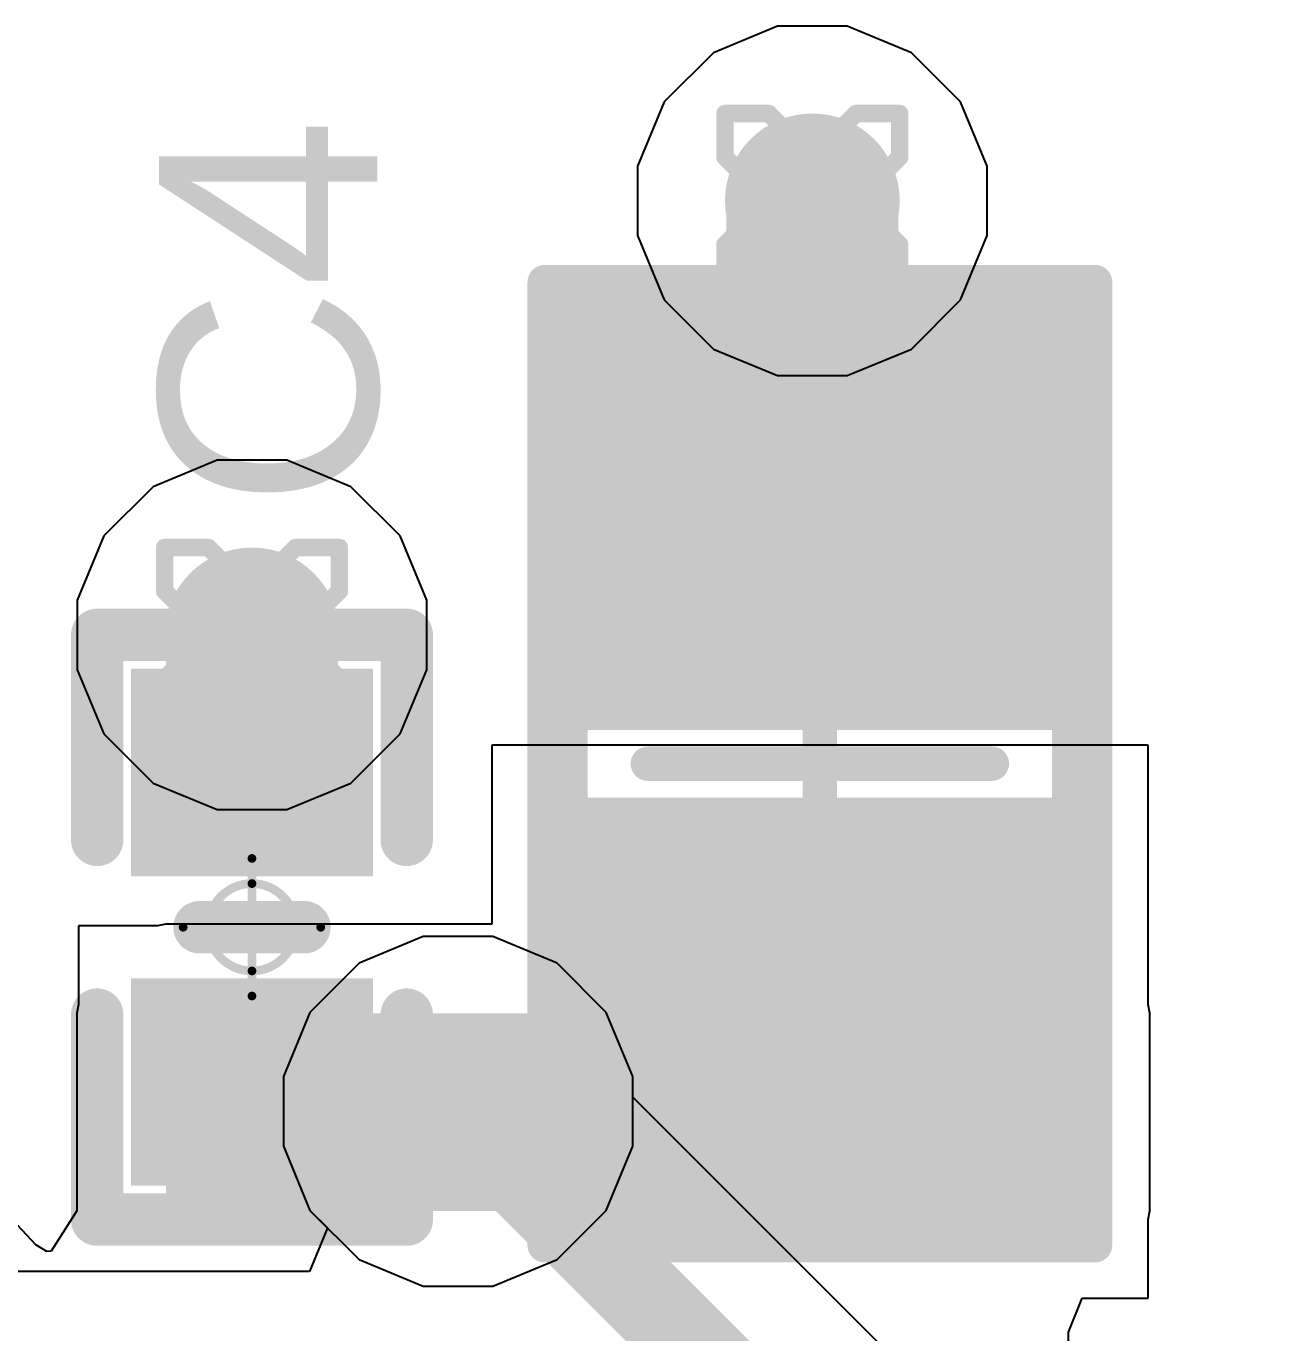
# Model space of a CAD drawing. Header units: inches. Extents: x -13 to 356, y -4 to 120.
# Drawn here: x 22.969 to 26.602, y 39.307 to 43.106 of the extents above; entities that cross this region are included whole.
import ezdxf

# ---------------------------------------------------------------- set-up
doc = ezdxf.new("R2010")
doc.units = ezdxf.units.IN
for name, color, linetype in [('Bottom Layer', 5, 'Continuous'), ('Drill Drawing', 1, 'Continuous'), ('GND', 16, 'Continuous'), ('Mechanical 13', 56, 'Continuous'), ('Mechanical 15', 56, 'Continuous'), ('POWER', 76, 'Continuous'), ('Top Layer', 1, 'Continuous'), ('Top Overlay', 2, 'Continuous'), ('Top Paste', 8, 'Continuous'), ('Top Solder', 216, 'Continuous'), ('Via Holes', 16, 'Continuous')]:
    doc.layers.add(name, color=color, linetype=linetype)
doc.styles.add('Arial', font='', dxfattribs={"height": 0.2})
doc.styles.get('Arial').set_extended_font_data('Arial')

# ---------------------------------------------------------------- blocks, each defined once
blk = doc.blocks.new('C0805_10')
at = {"layer": 'Top Layer'}
for points in [[(-1.29999867, -0.69999733), (-1.29999867, 0.70000241), (-0.1999983299999999, 0.70000241), (-0.1999983300000001, -0.69999733)], [(0.2000008699999999, -0.69999733), (0.2000008700000001, 0.70000241), (1.30000121, 0.70000241), (1.30000121, -0.69999733)]]:
    blk.add_hatch(color=1, dxfattribs=at).paths.add_polyline_path(points)
at = {"layer": 'Top Paste'}
for points in [[(-1.29999867, -0.69999733), (-1.29999867, 0.70000241), (-0.1999983299999999, 0.70000241), (-0.1999983300000001, -0.69999733)], [(0.2000008699999999, -0.69999733), (0.2000008700000001, 0.70000241), (1.30000121, 0.70000241), (1.30000121, -0.69999733)]]:
    blk.add_hatch(color=8, dxfattribs=at).paths.add_polyline_path(points)
at = {"layer": 'Top Solder'}
for points in [[(-1.40159867, -0.80159733), (-1.40159867, 0.80160241), (-0.09839832999999992, 0.80160241), (-0.09839833000000006, -0.80159733)], [(0.09840086999999992, -0.80159733), (0.09840087000000007, 0.80160241), (1.40160121, 0.80160241), (1.40160121, -0.80159733)]]:
    blk.add_hatch(color=216, dxfattribs=at).paths.add_polyline_path(points)
at = {"layer": 'Mechanical 13'}
for points in [[(-1.0999978, 0.7250049, 0.0999998, 0.0999998, 0), (-1.0999978, -0.72499728, 0.0999998, 0.0999998, 0)], [(-1.0999978, 0.7250049, 0.0999998, 0.0999998, 0), (1.10000034, 0.7250049, 0.0999998, 0.0999998, 0)], [(1.10000034, 0.7250049, 0.0999998, 0.0999998, 0), (1.10000034, -0.72499728, 0.0999998, 0.0999998, 0)], [(-1.0999978, -0.72499728, 0.0999998, 0.0999998, 0), (1.10000034, -0.72499728, 0.0999998, 0.0999998, 0)]]:
    blk.add_lwpolyline(points, format="xyseb", dxfattribs=at)
for points in [[(-1.12499648, 0.7250049, 0.0499999, 0.0499999, 1), (-1.07499912, 0.7250049, 0.0499999, 0.0499999, 1)], [(-1.12499648, 0.7250049, 0.0499999, 0.0499999, 1), (-1.07499912, 0.7250049, 0.0499999, 0.0499999, 1)], [(1.07500166, 0.7250049, 0.0499999, 0.0499999, 1), (1.12499902, 0.7250049, 0.0499999, 0.0499999, 1)], [(1.07500166, 0.7250049, 0.0499999, 0.0499999, 1), (1.12499902, 0.7250049, 0.0499999, 0.0499999, 1)], [(-1.12499648, -0.72499728, 0.0499999, 0.0499999, 1), (-1.07499912, -0.72499728, 0.0499999, 0.0499999, 1)], [(-1.12499648, -0.72499728, 0.0499999, 0.0499999, 1), (-1.07499912, -0.72499728, 0.0499999, 0.0499999, 1)], [(1.07500166, -0.72499728, 0.0499999, 0.0499999, 1), (1.12499902, -0.72499728, 0.0499999, 0.0499999, 1)], [(1.07500166, -0.72499728, 0.0499999, 0.0499999, 1), (1.12499902, -0.72499728, 0.0499999, 0.0499999, 1)]]:
    blk.add_lwpolyline(points, format="xyseb", close=True, dxfattribs=at)
at = {"layer": 'Mechanical 15'}
for points in [[(-1.39999974, 0.80000348, 0.0999998, 0.0999998, 0), (-1.39999974, -0.79999586, 0.0999998, 0.0999998, 0)], [(-1.39999974, 0.80000348, 0.0999998, 0.0999998, 0), (1.40000228, 0.80000348, 0.0999998, 0.0999998, 0)], [(1.40000228, 0.80000348, 0.0999998, 0.0999998, 0), (1.40000228, -0.79999586, 0.0999998, 0.0999998, 0)], [(2.54e-06, 0.50000408, 0.0999998, 0.0999998, 0), (2.54e-06, -0.49999646, 0.0999998, 0.0999998, 0)], [(-0.499999, 2.54e-06, 0.0999998, 0.0999998, 0), (0.50000154, 2.54e-06, 0.0999998, 0.0999998, 0)], [(-1.39999974, -0.79999586, 0.0999998, 0.0999998, 0), (1.40000228, -0.79999586, 0.0999998, 0.0999998, 0)]]:
    blk.add_lwpolyline(points, format="xyseb", dxfattribs=at)
for points in [[(-1.42499842, 0.80000348, 0.0499999, 0.0499999, 1), (-1.37500106, 0.80000348, 0.0499999, 0.0499999, 1)], [(-1.42499842, 0.80000348, 0.0499999, 0.0499999, 1), (-1.37500106, 0.80000348, 0.0499999, 0.0499999, 1)], [(1.3750036, 0.80000348, 0.0499999, 0.0499999, 1), (1.42500096, 0.80000348, 0.0499999, 0.0499999, 1)], [(1.3750036, 0.80000348, 0.0499999, 0.0499999, 1), (1.42500096, 0.80000348, 0.0499999, 0.0499999, 1)], [(-0.02499614, 0.50000408, 0.0499999, 0.0499999, 1), (0.02500122, 0.50000408, 0.0499999, 0.0499999, 1)], [(-0.5249976799999999, 2.54e-06, 0.0499999, 0.0499999, 1), (-0.47500032, 2.54e-06, 0.0499999, 0.0499999, 1)], [(0.47500286, 2.54e-06, 0.0499999, 0.0499999, 1), (0.52500022, 2.54e-06, 0.0499999, 0.0499999, 1)], [(-0.02499614, -0.49999646, 0.0499999, 0.0499999, 1), (0.02500122, -0.49999646, 0.0499999, 0.0499999, 1)], [(-1.42499842, -0.79999586, 0.0499999, 0.0499999, 1), (-1.37500106, -0.79999586, 0.0499999, 0.0499999, 1)], [(-1.42499842, -0.79999586, 0.0499999, 0.0499999, 1), (-1.37500106, -0.79999586, 0.0499999, 0.0499999, 1)], [(1.3750036, -0.79999586, 0.0499999, 0.0499999, 1), (1.42500096, -0.79999586, 0.0499999, 0.0499999, 1)], [(1.3750036, -0.79999586, 0.0499999, 0.0499999, 1), (1.42500096, -0.79999586, 0.0499999, 0.0499999, 1)]]:
    blk.add_lwpolyline(points, format="xyseb", close=True, dxfattribs=at)
blk = doc.blocks.new('C_0402_L_49')
at = {"layer": 'Top Layer'}
for points in [[(-0.6499986999999999, 0.2499995), (-0.2499995, 0.2499995), (-0.2499995, -0.2499995), (-0.6499986999999999, -0.2499995)], [(0.24991822, 0.24991822), (0.64991742, 0.24991822), (0.64991742, -0.25008078), (0.24991822, -0.25008078)]]:
    blk.add_hatch(color=1, dxfattribs=at).paths.add_polyline_path(points)
at = {"layer": 'Top Paste'}
for points in [[(-0.6499986999999999, 0.2499995), (-0.2499995, 0.2499995), (-0.2499995, -0.2499995), (-0.6499986999999999, -0.2499995)], [(0.24991822, 0.24991822), (0.64991742, 0.24991822), (0.64991742, -0.25008078), (0.24991822, -0.25008078)]]:
    blk.add_hatch(color=8, dxfattribs=at).paths.add_polyline_path(points)
at = {"layer": 'Top Solder'}
for points in [[(-0.7515987, 0.3515995), (-0.1483995, 0.3515995), (-0.1483995, -0.3515995), (-0.7515987, -0.3515995)], [(0.14831822, 0.35151822), (0.75151742, 0.35151822), (0.75151742, -0.35168078), (0.14831822, -0.35168078)]]:
    blk.add_hatch(color=216, dxfattribs=at).paths.add_polyline_path(points)
at = {"layer": 'Mechanical 15'}
for points in [[(0, 0.1999996, 0.0254, 0.0254, 0), (0, -0.1999996, 0.0254, 0.0254, 0)], [(-0.1999996, 0, 0.0254, 0.0254, 0), (0.1999996, 0, 0.0254, 0.0254, 0)]]:
    blk.add_lwpolyline(points, format="xyseb", dxfattribs=at)
for points in [[(-0.00635, 0.1999996, 0.0127, 0.0127, 1), (0.00635, 0.1999996, 0.0127, 0.0127, 1)], [(0.127, 0, 0.0254, 0.0254, 1), (-0.127, 0, 0.0254, 0.0254, 1)], [(-0.2063496, 0, 0.0127, 0.0127, 1), (-0.1936496, 0, 0.0127, 0.0127, 1)], [(-0.13335, 0, 0.0127, 0.0127, 1), (-0.12065, 0, 0.0127, 0.0127, 1)], [(0.12065, 0, 0.0127, 0.0127, 1), (0.13335, 0, 0.0127, 0.0127, 1)], [(0.1936496, 0, 0.0127, 0.0127, 1), (0.2063496, 0, 0.0127, 0.0127, 1)], [(-0.00635, -0.1999996, 0.0127, 0.0127, 1), (0.00635, -0.1999996, 0.0127, 0.0127, 1)]]:
    blk.add_lwpolyline(points, format="xyseb", close=True, dxfattribs=at)
at = {"layer": 'Top Overlay'}
for points in [[(-0.84991956, 0.44991782, 0.1524, 0.1524, 0), (-0.254, 0.44991782, 0.1524, 0.1524, 0)], [(-0.84991956, 0.44991782, 0.1524, 0.1524, 0), (-0.84991956, -0.44991782, 0.1524, 0.1524, 0)], [(0.254, 0.44991782, 0.1524, 0.1524, 0), (0.84991956, 0.44991782, 0.1524, 0.1524, 0)], [(0.84991956, 0.44991782, 0.1524, 0.1524, 0), (0.84991956, -0.45008038, 0.1524, 0.1524, 0)], [(0, 0.1524, 0.1524, 0.1524, 0), (0, -0.1524, 0.1524, 0.1524, 0)], [(-0.84991956, -0.44991782, 0.1524, 0.1524, 0), (-0.254, -0.44991782, 0.1524, 0.1524, 0)], [(-0.84991956, -0.44991782, 0.1524, 0.1524, 0), (-0.8497569999999999, -0.45008038, 0.1524, 0.1524, 0)], [(0.254, -0.44991782, 0.1524, 0.1524, 0), (0.84991956, -0.44991782, 0.1524, 0.1524, 0)]]:
    blk.add_lwpolyline(points, format="xyseb", dxfattribs=at)
for points in [[(-0.8880195599999998, 0.44991782, 0.0762, 0.0762, 1), (-0.81181956, 0.44991782, 0.0762, 0.0762, 1)], [(-0.8880195599999998, 0.44991782, 0.0762, 0.0762, 1), (-0.81181956, 0.44991782, 0.0762, 0.0762, 1)], [(-0.2921, 0.44991782, 0.0762, 0.0762, 1), (-0.2159, 0.44991782, 0.0762, 0.0762, 1)], [(0.2159, 0.44991782, 0.0762, 0.0762, 1), (0.2921, 0.44991782, 0.0762, 0.0762, 1)], [(0.81181956, 0.44991782, 0.0762, 0.0762, 1), (0.8880195599999998, 0.44991782, 0.0762, 0.0762, 1)], [(0.81181956, 0.44991782, 0.0762, 0.0762, 1), (0.8880195599999998, 0.44991782, 0.0762, 0.0762, 1)], [(-0.0381, 0.1524, 0.0762, 0.0762, 1), (0.0381, 0.1524, 0.0762, 0.0762, 1)], [(-0.0381, -0.1524, 0.0762, 0.0762, 1), (0.0381, -0.1524, 0.0762, 0.0762, 1)], [(-0.8880195599999998, -0.44991782, 0.0762, 0.0762, 1), (-0.81181956, -0.44991782, 0.0762, 0.0762, 1)], [(-0.8880195599999998, -0.44991782, 0.0762, 0.0762, 1), (-0.81181956, -0.44991782, 0.0762, 0.0762, 1)], [(-0.8880195599999998, -0.44991782, 0.0762, 0.0762, 1), (-0.81181956, -0.44991782, 0.0762, 0.0762, 1)], [(-0.8878569999999999, -0.45008038, 0.0762, 0.0762, 1), (-0.8116569999999999, -0.45008038, 0.0762, 0.0762, 1)], [(-0.2921, -0.44991782, 0.0762, 0.0762, 1), (-0.2159, -0.44991782, 0.0762, 0.0762, 1)], [(0.2159, -0.44991782, 0.0762, 0.0762, 1), (0.2921, -0.44991782, 0.0762, 0.0762, 1)], [(0.81181956, -0.44991782, 0.0762, 0.0762, 1), (0.8880195599999998, -0.44991782, 0.0762, 0.0762, 1)], [(0.81181956, -0.45008038, 0.0762, 0.0762, 1), (0.8880195599999998, -0.45008038, 0.0762, 0.0762, 1)]]:
    blk.add_lwpolyline(points, format="xyseb", close=True, dxfattribs=at)

msp = doc.modelspace()

# ---------------------------------------------------------------- hatches: boundary and pattern name
at = {"layer": 'Bottom Layer'}
h = msp.add_hatch(color=5, dxfattribs=at)
edge = h.paths.add_edge_path()
edge.add_arc((25.25456468, 42.59816728), 0.254, 0, 360)
h = msp.add_hatch(color=5, dxfattribs=at)
edge = h.paths.add_edge_path()
edge.add_arc((23.62545186, 41.33636132), 0.254, 0, 360)
h = msp.add_hatch(color=5, dxfattribs=at)
edge = h.paths.add_edge_path()
edge.add_arc((24.22459468, 39.95131202), 0.254, 0, 360)
at = {"layer": 'GND'}
h = msp.add_hatch(color=16, dxfattribs=at)
edge = h.paths.add_edge_path()
edge.add_arc((25.25456468, 42.59816728), 0.254, 0, 360)
h = msp.add_hatch(color=16, dxfattribs=at)
edge = h.paths.add_edge_path()
edge.add_arc((23.62545186, 41.33636132), 0.254, 0, 360)
h = msp.add_hatch(color=16, dxfattribs=at)
edge = h.paths.add_edge_path()
edge.add_arc((24.22459468, 39.95131202), 0.254, 0, 360)
at = {"layer": 'POWER'}
h = msp.add_hatch(color=76, dxfattribs=at)
edge = h.paths.add_edge_path()
edge.add_arc((25.25456468, 42.59816728), 0.254, 0, 360)
h = msp.add_hatch(color=76, dxfattribs=at)
edge = h.paths.add_edge_path()
edge.add_arc((23.62545186, 41.33636132), 0.254, 0, 360)
h = msp.add_hatch(color=76, dxfattribs=at)
edge = h.paths.add_edge_path()
edge.add_arc((24.22459468, 39.95131202), 0.254, 0, 360)
at = {"layer": 'Top Layer'}
h = msp.add_hatch(color=1, dxfattribs=at)
edge = h.paths.add_edge_path()
edge.add_arc((25.25456468, 42.59816728), 0.254, 0, 360)
for points in [[(25.00456518, 41.74126018), (25.50456418, 41.74126018), (25.50456418, 42.59816473999999), (25.00456518, 42.59816473999999)], [(23.37545236, 40.73644126), (23.87545136, 40.73644126), (23.87545136, 41.33635878), (23.37545236, 41.33635878)], [(23.37537108, 39.66200094), (25.97636663999999, 39.66200094), (25.97636663999999, 40.23652354), (23.37537108, 40.23652354)]]:
    msp.add_hatch(color=1, dxfattribs=at).paths.add_polyline_path(points)
h = msp.add_hatch(color=1, dxfattribs=at)
edge = h.paths.add_edge_path()
edge.add_arc((23.62545186, 41.33636132), 0.254, 0, 360)
h = msp.add_hatch(color=1, dxfattribs=at)
edge = h.paths.add_edge_path()
edge.add_arc((24.22459468, 39.95131202), 0.254, 0, 360)
at = {"layer": 'Via Holes'}
h = msp.add_hatch(color=7, dxfattribs=at)
edge = h.paths.add_edge_path()
edge.add_arc((25.25456468, 42.59816728), 0.127, 0, 360)
h = msp.add_hatch(color=7, dxfattribs=at)
edge = h.paths.add_edge_path()
edge.add_arc((23.62545186, 41.33636132), 0.127, 0, 360)
h = msp.add_hatch(color=7, dxfattribs=at)
edge = h.paths.add_edge_path()
edge.add_arc((24.22459468, 39.95131202), 0.127, 0, 360)

# ---------------------------------------------------------------- linework, layer by layer
at = {"layer": 'Bottom Layer'}
for p, q in [((24.1235484, 40.45931202), (23.93683554, 40.38197409999999)), ((24.32564096, 40.45931202), (24.1235484, 40.45931202)), ((24.51235382, 40.38197409999999), (24.32564096, 40.45931202)), ((23.93683554, 40.38197409999999), (23.7939326, 40.23907115999999)), ((24.65525676, 40.23907115999999), (24.51235382, 40.38197409999999)), ((23.7939326, 40.23907115999999), (23.71659468, 40.05235829999999)), ((24.73259468, 40.05235829999999), (24.65525676, 40.23907115999999)), ((23.71659468, 40.05235829999999), (23.71659468, 39.85026574)), ((24.73259468, 39.99268353999999), (24.73259468, 40.05235829999999)), ((28.71968094, 36.00559728), (24.73259468, 39.99268353999999)), ((23.71659468, 39.85026574), (23.7939326, 39.66355288)), ((23.7939326, 39.66355288), (23.84500184, 39.61248364)), ((23.84500184, 39.61248364), (23.7923959, 39.48548364)), ((23.7923959, 39.48548364), (22.91361178, 39.48548364))]:
    msp.add_line(p, q, dxfattribs=at)
msp.add_lwpolyline([(24.22459468, 39.95131202, 0.254, 0.254, 0), (28.55877448, 35.61713222, 0.254, 0.254, 0)], format="xyseb", dxfattribs=at)
msp.add_lwpolyline([(24.16109468, 39.95131202, 0.127, 0.127, 1), (24.28809468, 39.95131202, 0.127, 0.127, 1)], format="xyseb", close=True, dxfattribs=at)
at = {"layer": 'Drill Drawing'}
for points in [[(25.00056468, 42.72516727999999, 0.0508, 0.0508, 0), (25.00056468, 42.85216728, 0.0508, 0.0508, 0)], [(25.00056468, 42.85216728, 0.0508, 0.0508, 0), (25.12756468, 42.85216728, 0.0508, 0.0508, 0)], [(25.12756468, 42.85216728, 0.0508, 0.0508, 0), (25.25456468, 42.72516727999999, 0.0508, 0.0508, 0)], [(25.25456468, 42.72516727999999, 0.0508, 0.0508, 0), (25.38156468, 42.85216728, 0.0508, 0.0508, 0)], [(25.38156468, 42.85216728, 0.0508, 0.0508, 0), (25.50856468, 42.85216728, 0.0508, 0.0508, 0)], [(25.50856468, 42.72516727999999, 0.0508, 0.0508, 0), (25.50856468, 42.85216728, 0.0508, 0.0508, 0)], [(25.00056468, 42.72516727999999, 0.0508, 0.0508, 0), (25.12756468, 42.59816728, 0.0508, 0.0508, 0)], [(25.38156468, 42.59816728, 0.0508, 0.0508, 0), (25.50856468, 42.72516727999999, 0.0508, 0.0508, 0)], [(25.00056468, 42.47116728, 0.0508, 0.0508, 0), (25.12756468, 42.59816728, 0.0508, 0.0508, 0)], [(25.38156468, 42.59816728, 0.0508, 0.0508, 0), (25.50856468, 42.47116728, 0.0508, 0.0508, 0)], [(25.00056468, 42.34416728, 0.0508, 0.0508, 0), (25.00056468, 42.47116728, 0.0508, 0.0508, 0)], [(25.12756468, 42.34416728, 0.0508, 0.0508, 0), (25.25456468, 42.47116728, 0.0508, 0.0508, 0)], [(25.25456468, 42.47116728, 0.0508, 0.0508, 0), (25.38156468, 42.34416728, 0.0508, 0.0508, 0)], [(25.50856468, 42.34416728, 0.0508, 0.0508, 0), (25.50856468, 42.47116728, 0.0508, 0.0508, 0)], [(25.00056468, 42.34416728, 0.0508, 0.0508, 0), (25.12756468, 42.34416728, 0.0508, 0.0508, 0)], [(25.38156468, 42.34416728, 0.0508, 0.0508, 0), (25.50856468, 42.34416728, 0.0508, 0.0508, 0)], [(23.37145186, 41.46336132, 0.0508, 0.0508, 0), (23.37145186, 41.59036132, 0.0508, 0.0508, 0)], [(23.37145186, 41.59036132, 0.0508, 0.0508, 0), (23.49845186, 41.59036132, 0.0508, 0.0508, 0)], [(23.49845186, 41.59036132, 0.0508, 0.0508, 0), (23.62545186, 41.46336132, 0.0508, 0.0508, 0)], [(23.62545186, 41.46336132, 0.0508, 0.0508, 0), (23.75245186, 41.59036132, 0.0508, 0.0508, 0)], [(23.75245186, 41.59036132, 0.0508, 0.0508, 0), (23.87945186, 41.59036132, 0.0508, 0.0508, 0)], [(23.87945186, 41.46336132, 0.0508, 0.0508, 0), (23.87945186, 41.59036132, 0.0508, 0.0508, 0)], [(23.37145186, 41.46336132, 0.0508, 0.0508, 0), (23.49845186, 41.33636132, 0.0508, 0.0508, 0)], [(23.75245186, 41.33636132, 0.0508, 0.0508, 0), (23.87945186, 41.46336132, 0.0508, 0.0508, 0)], [(23.37145186, 41.20936132, 0.0508, 0.0508, 0), (23.49845186, 41.33636132, 0.0508, 0.0508, 0)], [(23.75245186, 41.33636132, 0.0508, 0.0508, 0), (23.87945186, 41.20936132, 0.0508, 0.0508, 0)], [(23.37145186, 41.08236132, 0.0508, 0.0508, 0), (23.37145186, 41.20936132, 0.0508, 0.0508, 0)], [(23.49845186, 41.08236132, 0.0508, 0.0508, 0), (23.62545186, 41.20936132, 0.0508, 0.0508, 0)], [(23.62545186, 41.20936132, 0.0508, 0.0508, 0), (23.75245186, 41.08236132, 0.0508, 0.0508, 0)], [(23.87945186, 41.08236132, 0.0508, 0.0508, 0), (23.87945186, 41.20936132, 0.0508, 0.0508, 0)], [(23.37145186, 41.08236132, 0.0508, 0.0508, 0), (23.49845186, 41.08236132, 0.0508, 0.0508, 0)], [(23.75245186, 41.08236132, 0.0508, 0.0508, 0), (23.87945186, 41.08236132, 0.0508, 0.0508, 0)], [(23.97059468, 40.07831202, 0.0508, 0.0508, 0), (23.97059468, 40.20531201999999, 0.0508, 0.0508, 0)], [(23.97059468, 40.20531201999999, 0.0508, 0.0508, 0), (24.09759468, 40.20531201999999, 0.0508, 0.0508, 0)], [(24.09759468, 40.20531201999999, 0.0508, 0.0508, 0), (24.22459468, 40.07831202, 0.0508, 0.0508, 0)], [(24.22459468, 40.07831202, 0.0508, 0.0508, 0), (24.35159468, 40.20531201999999, 0.0508, 0.0508, 0)], [(24.35159468, 40.20531201999999, 0.0508, 0.0508, 0), (24.47859468, 40.20531201999999, 0.0508, 0.0508, 0)], [(24.47859468, 40.07831202, 0.0508, 0.0508, 0), (24.47859468, 40.20531201999999, 0.0508, 0.0508, 0)], [(23.97059468, 40.07831202, 0.0508, 0.0508, 0), (24.09759468, 39.95131202, 0.0508, 0.0508, 0)], [(24.35159468, 39.95131202, 0.0508, 0.0508, 0), (24.47859468, 40.07831202, 0.0508, 0.0508, 0)], [(23.97059468, 39.82431202, 0.0508, 0.0508, 0), (24.09759468, 39.95131202, 0.0508, 0.0508, 0)], [(24.35159468, 39.95131202, 0.0508, 0.0508, 0), (24.47859468, 39.82431202, 0.0508, 0.0508, 0)], [(23.97059468, 39.69731202, 0.0508, 0.0508, 0), (23.97059468, 39.82431202, 0.0508, 0.0508, 0)], [(24.09759468, 39.69731202, 0.0508, 0.0508, 0), (24.22459468, 39.82431202, 0.0508, 0.0508, 0)], [(24.22459468, 39.82431202, 0.0508, 0.0508, 0), (24.35159468, 39.69731202, 0.0508, 0.0508, 0)], [(24.47859468, 39.69731202, 0.0508, 0.0508, 0), (24.47859468, 39.82431202, 0.0508, 0.0508, 0)], [(23.97059468, 39.69731202, 0.0508, 0.0508, 0), (24.09759468, 39.69731202, 0.0508, 0.0508, 0)], [(24.35159468, 39.69731202, 0.0508, 0.0508, 0), (24.47859468, 39.69731202, 0.0508, 0.0508, 0)]]:
    msp.add_lwpolyline(points, format="xyseb", dxfattribs=at)
for points in [[(24.98786468, 42.85216728, 0.0254, 0.0254, 1), (25.01326468, 42.85216728, 0.0254, 0.0254, 1)], [(24.98786468, 42.85216728, 0.0254, 0.0254, 1), (25.01326468, 42.85216728, 0.0254, 0.0254, 1)], [(25.11486468, 42.85216728, 0.0254, 0.0254, 1), (25.14026468, 42.85216728, 0.0254, 0.0254, 1)], [(25.11486468, 42.85216728, 0.0254, 0.0254, 1), (25.14026468, 42.85216728, 0.0254, 0.0254, 1)], [(25.36886468, 42.85216728, 0.0254, 0.0254, 1), (25.39426468, 42.85216728, 0.0254, 0.0254, 1)], [(25.36886468, 42.85216728, 0.0254, 0.0254, 1), (25.39426468, 42.85216728, 0.0254, 0.0254, 1)], [(25.49586468, 42.85216728, 0.0254, 0.0254, 1), (25.52126468, 42.85216728, 0.0254, 0.0254, 1)], [(25.49586468, 42.85216728, 0.0254, 0.0254, 1), (25.52126468, 42.85216728, 0.0254, 0.0254, 1)], [(24.98786468, 42.72516727999999, 0.0254, 0.0254, 1), (25.01326468, 42.72516727999999, 0.0254, 0.0254, 1)], [(24.98786468, 42.72516727999999, 0.0254, 0.0254, 1), (25.01326468, 42.72516727999999, 0.0254, 0.0254, 1)], [(25.24186468, 42.72516727999999, 0.0254, 0.0254, 1), (25.26726468, 42.72516727999999, 0.0254, 0.0254, 1)], [(25.24186468, 42.72516727999999, 0.0254, 0.0254, 1), (25.26726468, 42.72516727999999, 0.0254, 0.0254, 1)], [(25.49586468, 42.72516727999999, 0.0254, 0.0254, 1), (25.52126468, 42.72516727999999, 0.0254, 0.0254, 1)], [(25.49586468, 42.72516727999999, 0.0254, 0.0254, 1), (25.52126468, 42.72516727999999, 0.0254, 0.0254, 1)], [(25.11486468, 42.59816728, 0.0254, 0.0254, 1), (25.14026468, 42.59816728, 0.0254, 0.0254, 1)], [(25.11486468, 42.59816728, 0.0254, 0.0254, 1), (25.14026468, 42.59816728, 0.0254, 0.0254, 1)], [(25.36886468, 42.59816728, 0.0254, 0.0254, 1), (25.39426468, 42.59816728, 0.0254, 0.0254, 1)], [(25.36886468, 42.59816728, 0.0254, 0.0254, 1), (25.39426468, 42.59816728, 0.0254, 0.0254, 1)], [(24.98786468, 42.47116728, 0.0254, 0.0254, 1), (25.01326468, 42.47116728, 0.0254, 0.0254, 1)], [(24.98786468, 42.47116728, 0.0254, 0.0254, 1), (25.01326468, 42.47116728, 0.0254, 0.0254, 1)], [(25.24186468, 42.47116728, 0.0254, 0.0254, 1), (25.26726468, 42.47116728, 0.0254, 0.0254, 1)], [(25.24186468, 42.47116728, 0.0254, 0.0254, 1), (25.26726468, 42.47116728, 0.0254, 0.0254, 1)], [(25.49586468, 42.47116728, 0.0254, 0.0254, 1), (25.52126468, 42.47116728, 0.0254, 0.0254, 1)], [(25.49586468, 42.47116728, 0.0254, 0.0254, 1), (25.52126468, 42.47116728, 0.0254, 0.0254, 1)], [(24.98786468, 42.34416728, 0.0254, 0.0254, 1), (25.01326468, 42.34416728, 0.0254, 0.0254, 1)], [(24.98786468, 42.34416728, 0.0254, 0.0254, 1), (25.01326468, 42.34416728, 0.0254, 0.0254, 1)], [(25.11486468, 42.34416728, 0.0254, 0.0254, 1), (25.14026468, 42.34416728, 0.0254, 0.0254, 1)], [(25.11486468, 42.34416728, 0.0254, 0.0254, 1), (25.14026468, 42.34416728, 0.0254, 0.0254, 1)], [(25.36886468, 42.34416728, 0.0254, 0.0254, 1), (25.39426468, 42.34416728, 0.0254, 0.0254, 1)], [(25.36886468, 42.34416728, 0.0254, 0.0254, 1), (25.39426468, 42.34416728, 0.0254, 0.0254, 1)], [(25.49586468, 42.34416728, 0.0254, 0.0254, 1), (25.52126468, 42.34416728, 0.0254, 0.0254, 1)], [(25.49586468, 42.34416728, 0.0254, 0.0254, 1), (25.52126468, 42.34416728, 0.0254, 0.0254, 1)], [(23.35875186, 41.59036132, 0.0254, 0.0254, 1), (23.38415186, 41.59036132, 0.0254, 0.0254, 1)], [(23.35875186, 41.59036132, 0.0254, 0.0254, 1), (23.38415186, 41.59036132, 0.0254, 0.0254, 1)], [(23.48575186, 41.59036132, 0.0254, 0.0254, 1), (23.51115186, 41.59036132, 0.0254, 0.0254, 1)], [(23.48575186, 41.59036132, 0.0254, 0.0254, 1), (23.51115186, 41.59036132, 0.0254, 0.0254, 1)], [(23.73975186, 41.59036132, 0.0254, 0.0254, 1), (23.76515186, 41.59036132, 0.0254, 0.0254, 1)], [(23.73975186, 41.59036132, 0.0254, 0.0254, 1), (23.76515186, 41.59036132, 0.0254, 0.0254, 1)], [(23.86675186, 41.59036132, 0.0254, 0.0254, 1), (23.89215186, 41.59036132, 0.0254, 0.0254, 1)], [(23.86675186, 41.59036132, 0.0254, 0.0254, 1), (23.89215186, 41.59036132, 0.0254, 0.0254, 1)], [(23.35875186, 41.46336132, 0.0254, 0.0254, 1), (23.38415186, 41.46336132, 0.0254, 0.0254, 1)], [(23.35875186, 41.46336132, 0.0254, 0.0254, 1), (23.38415186, 41.46336132, 0.0254, 0.0254, 1)], [(23.61275186, 41.46336132, 0.0254, 0.0254, 1), (23.63815186, 41.46336132, 0.0254, 0.0254, 1)], [(23.61275186, 41.46336132, 0.0254, 0.0254, 1), (23.63815186, 41.46336132, 0.0254, 0.0254, 1)], [(23.86675186, 41.46336132, 0.0254, 0.0254, 1), (23.89215186, 41.46336132, 0.0254, 0.0254, 1)], [(23.86675186, 41.46336132, 0.0254, 0.0254, 1), (23.89215186, 41.46336132, 0.0254, 0.0254, 1)], [(23.48575186, 41.33636132, 0.0254, 0.0254, 1), (23.51115186, 41.33636132, 0.0254, 0.0254, 1)], [(23.48575186, 41.33636132, 0.0254, 0.0254, 1), (23.51115186, 41.33636132, 0.0254, 0.0254, 1)], [(23.73975186, 41.33636132, 0.0254, 0.0254, 1), (23.76515186, 41.33636132, 0.0254, 0.0254, 1)], [(23.73975186, 41.33636132, 0.0254, 0.0254, 1), (23.76515186, 41.33636132, 0.0254, 0.0254, 1)], [(23.35875186, 41.20936132, 0.0254, 0.0254, 1), (23.38415186, 41.20936132, 0.0254, 0.0254, 1)], [(23.35875186, 41.20936132, 0.0254, 0.0254, 1), (23.38415186, 41.20936132, 0.0254, 0.0254, 1)], [(23.61275186, 41.20936132, 0.0254, 0.0254, 1), (23.63815186, 41.20936132, 0.0254, 0.0254, 1)], [(23.61275186, 41.20936132, 0.0254, 0.0254, 1), (23.63815186, 41.20936132, 0.0254, 0.0254, 1)], [(23.86675186, 41.20936132, 0.0254, 0.0254, 1), (23.89215186, 41.20936132, 0.0254, 0.0254, 1)], [(23.86675186, 41.20936132, 0.0254, 0.0254, 1), (23.89215186, 41.20936132, 0.0254, 0.0254, 1)], [(23.35875186, 41.08236132, 0.0254, 0.0254, 1), (23.38415186, 41.08236132, 0.0254, 0.0254, 1)], [(23.35875186, 41.08236132, 0.0254, 0.0254, 1), (23.38415186, 41.08236132, 0.0254, 0.0254, 1)], [(23.48575186, 41.08236132, 0.0254, 0.0254, 1), (23.51115186, 41.08236132, 0.0254, 0.0254, 1)], [(23.48575186, 41.08236132, 0.0254, 0.0254, 1), (23.51115186, 41.08236132, 0.0254, 0.0254, 1)], [(23.73975186, 41.08236132, 0.0254, 0.0254, 1), (23.76515186, 41.08236132, 0.0254, 0.0254, 1)], [(23.73975186, 41.08236132, 0.0254, 0.0254, 1), (23.76515186, 41.08236132, 0.0254, 0.0254, 1)], [(23.86675186, 41.08236132, 0.0254, 0.0254, 1), (23.89215186, 41.08236132, 0.0254, 0.0254, 1)], [(23.86675186, 41.08236132, 0.0254, 0.0254, 1), (23.89215186, 41.08236132, 0.0254, 0.0254, 1)], [(23.95789468, 40.20531201999999, 0.0254, 0.0254, 1), (23.98329468, 40.20531201999999, 0.0254, 0.0254, 1)], [(23.95789468, 40.20531201999999, 0.0254, 0.0254, 1), (23.98329468, 40.20531201999999, 0.0254, 0.0254, 1)], [(24.08489468, 40.20531201999999, 0.0254, 0.0254, 1), (24.11029468, 40.20531201999999, 0.0254, 0.0254, 1)], [(24.08489468, 40.20531201999999, 0.0254, 0.0254, 1), (24.11029468, 40.20531201999999, 0.0254, 0.0254, 1)], [(24.33889468, 40.20531201999999, 0.0254, 0.0254, 1), (24.36429468, 40.20531201999999, 0.0254, 0.0254, 1)], [(24.33889468, 40.20531201999999, 0.0254, 0.0254, 1), (24.36429468, 40.20531201999999, 0.0254, 0.0254, 1)], [(24.46589468, 40.20531201999999, 0.0254, 0.0254, 1), (24.49129468, 40.20531201999999, 0.0254, 0.0254, 1)], [(24.46589468, 40.20531201999999, 0.0254, 0.0254, 1), (24.49129468, 40.20531201999999, 0.0254, 0.0254, 1)], [(23.95789468, 40.07831202, 0.0254, 0.0254, 1), (23.98329468, 40.07831202, 0.0254, 0.0254, 1)], [(23.95789468, 40.07831202, 0.0254, 0.0254, 1), (23.98329468, 40.07831202, 0.0254, 0.0254, 1)], [(24.21189468, 40.07831202, 0.0254, 0.0254, 1), (24.23729468, 40.07831202, 0.0254, 0.0254, 1)], [(24.21189468, 40.07831202, 0.0254, 0.0254, 1), (24.23729468, 40.07831202, 0.0254, 0.0254, 1)], [(24.46589468, 40.07831202, 0.0254, 0.0254, 1), (24.49129468, 40.07831202, 0.0254, 0.0254, 1)], [(24.46589468, 40.07831202, 0.0254, 0.0254, 1), (24.49129468, 40.07831202, 0.0254, 0.0254, 1)], [(24.08489468, 39.95131202, 0.0254, 0.0254, 1), (24.11029468, 39.95131202, 0.0254, 0.0254, 1)], [(24.08489468, 39.95131202, 0.0254, 0.0254, 1), (24.11029468, 39.95131202, 0.0254, 0.0254, 1)], [(24.33889468, 39.95131202, 0.0254, 0.0254, 1), (24.36429468, 39.95131202, 0.0254, 0.0254, 1)], [(24.33889468, 39.95131202, 0.0254, 0.0254, 1), (24.36429468, 39.95131202, 0.0254, 0.0254, 1)], [(23.95789468, 39.82431202, 0.0254, 0.0254, 1), (23.98329468, 39.82431202, 0.0254, 0.0254, 1)], [(23.95789468, 39.82431202, 0.0254, 0.0254, 1), (23.98329468, 39.82431202, 0.0254, 0.0254, 1)], [(24.21189468, 39.82431202, 0.0254, 0.0254, 1), (24.23729468, 39.82431202, 0.0254, 0.0254, 1)], [(24.21189468, 39.82431202, 0.0254, 0.0254, 1), (24.23729468, 39.82431202, 0.0254, 0.0254, 1)], [(24.46589468, 39.82431202, 0.0254, 0.0254, 1), (24.49129468, 39.82431202, 0.0254, 0.0254, 1)], [(24.46589468, 39.82431202, 0.0254, 0.0254, 1), (24.49129468, 39.82431202, 0.0254, 0.0254, 1)], [(23.95789468, 39.69731202, 0.0254, 0.0254, 1), (23.98329468, 39.69731202, 0.0254, 0.0254, 1)], [(23.95789468, 39.69731202, 0.0254, 0.0254, 1), (23.98329468, 39.69731202, 0.0254, 0.0254, 1)], [(24.08489468, 39.69731202, 0.0254, 0.0254, 1), (24.11029468, 39.69731202, 0.0254, 0.0254, 1)], [(24.08489468, 39.69731202, 0.0254, 0.0254, 1), (24.11029468, 39.69731202, 0.0254, 0.0254, 1)], [(24.33889468, 39.69731202, 0.0254, 0.0254, 1), (24.36429468, 39.69731202, 0.0254, 0.0254, 1)], [(24.33889468, 39.69731202, 0.0254, 0.0254, 1), (24.36429468, 39.69731202, 0.0254, 0.0254, 1)], [(24.46589468, 39.69731202, 0.0254, 0.0254, 1), (24.49129468, 39.69731202, 0.0254, 0.0254, 1)], [(24.46589468, 39.69731202, 0.0254, 0.0254, 1), (24.49129468, 39.69731202, 0.0254, 0.0254, 1)]]:
    msp.add_lwpolyline(points, format="xyseb", close=True, dxfattribs=at)
at = {"layer": 'GND'}
for p, q in [((24.1235484, 40.45931202), (23.93683554, 40.38197409999999)), ((24.32564096, 40.45931202), (24.1235484, 40.45931202)), ((24.51235382, 40.38197409999999), (24.32564096, 40.45931202)), ((23.93683554, 40.38197409999999), (23.7939326, 40.23907115999999)), ((24.65525676, 40.23907115999999), (24.51235382, 40.38197409999999)), ((23.7939326, 40.23907115999999), (23.71659468, 40.05235829999999)), ((24.73259468, 40.05235829999999), (24.65525676, 40.23907115999999)), ((23.71659468, 40.05235829999999), (23.71659468, 39.85026574)), ((24.73259468, 39.85026574), (24.73259468, 40.05235829999999)), ((23.71659468, 39.85026574), (23.7939326, 39.66355288)), ((24.65525676, 39.66355288), (24.73259468, 39.85026574)), ((23.7939326, 39.66355288), (23.93683554, 39.52064994)), ((24.51235382, 39.52064994), (24.65525676, 39.66355288)), ((23.93683554, 39.52064994), (24.1235484, 39.44331201999999)), ((24.32564096, 39.44331201999999), (24.51235382, 39.52064994)), ((24.1235484, 39.44331201999999), (24.32564096, 39.44331201999999))]:
    msp.add_line(p, q, dxfattribs=at)
at = {"layer": 'POWER'}
for p, q in [((25.1535184, 43.10616728), (24.96680554, 43.02882936)), ((25.35561096, 43.10616728), (25.1535184, 43.10616728)), ((25.54232382, 43.02882936), (25.35561096, 43.10616728)), ((24.96680554, 43.02882936), (24.8239026, 42.88592642)), ((25.68522676, 42.88592642), (25.54232382, 43.02882936)), ((24.8239026, 42.88592642), (24.74656468, 42.69921356)), ((25.76256468, 42.69921356), (25.68522676, 42.88592642)), ((24.74656468, 42.69921356), (24.74656468, 42.49712099999999)), ((25.76256468, 42.49712099999999), (25.76256468, 42.69921356)), ((24.74656468, 42.49712099999999), (24.8239026, 42.31040814)), ((25.68522676, 42.31040814), (25.76256468, 42.49712099999999)), ((24.8239026, 42.31040814), (24.96680554, 42.16750519999999)), ((25.54232382, 42.16750519999999), (25.68522676, 42.31040814)), ((24.96680554, 42.16750519999999), (25.1535184, 42.09016728)), ((25.35561096, 42.09016728), (25.54232382, 42.16750519999999)), ((25.1535184, 42.09016728), (25.35561096, 42.09016728)), ((23.52440558, 41.84436132), (23.33769272, 41.7670234)), ((23.72649814, 41.84436132), (23.52440558, 41.84436132)), ((23.913211, 41.7670234), (23.72649814, 41.84436132)), ((23.33769272, 41.7670234), (23.19478978, 41.62412046)), ((24.05611394, 41.62412046), (23.913211, 41.7670234)), ((23.19478978, 41.62412046), (23.11745186, 41.4374076)), ((24.13345186, 41.4374076), (24.05611394, 41.62412046)), ((23.11745186, 41.4374076), (23.11745186, 41.23531504)), ((24.13345186, 41.23531504), (24.13345186, 41.4374076)), ((23.11745186, 41.23531504), (23.19478978, 41.04860218)), ((24.05611394, 41.04860218), (24.13345186, 41.23531504)), ((23.19478978, 41.04860218), (23.33769272, 40.90569924)), ((23.913211, 40.90569924), (24.05611394, 41.04860218)), ((23.33769272, 40.90569924), (23.52440558, 40.82836132)), ((23.72649814, 40.82836132), (23.913211, 40.90569924)), ((23.52440558, 40.82836132), (23.72649814, 40.82836132))]:
    msp.add_line(p, q, dxfattribs=at)
at = {"layer": 'Top Layer'}
for p, q in [((26.23036664, 41.01600128), (24.32236944, 41.01600128)), ((24.32236944, 41.01600128), (24.32236944, 40.4954994)), ((26.23036664, 40.2615527), (26.23036664, 41.01600128)), ((23.37537108, 40.4954994), (23.35035462, 40.49052354)), ((24.32236944, 40.4954994), (23.37537108, 40.4954994)), ((23.35035462, 40.49052354), (23.12137108, 40.49052354)), ((23.12137108, 40.49052354), (23.12137108, 40.26154)), ((23.12137108, 40.26154), (23.11639522, 40.23652354)), ((23.11639522, 40.23652354), (23.11639522, 39.66200348)), ((26.23534504, 40.23652354), (26.23036664, 40.2615527)), ((26.23534504, 39.66200094), (26.23534504, 40.23652354)), ((23.11639522, 39.66200348), (23.04186146, 39.54478502)), ((26.23036664, 39.63697178), (26.23534504, 39.66200094)), ((22.99745972, 39.56351497999999), (22.91799836, 39.64857958)), ((26.23036664, 39.40800348), (26.23036664, 39.63697178)), ((23.02905986, 39.5440408), (22.99745972, 39.56351497999999)), ((23.04186146, 39.54478502), (23.02905986, 39.5440408)), ((25.99948318, 39.30915938), (26.03928244, 39.40800348)), ((26.03928244, 39.40800348), (26.23036664, 39.40800348)), ((25.99889644, 39.27891305999999), (25.99948318, 39.30915938))]:
    msp.add_line(p, q, dxfattribs=at)

# ---------------------------------------------------------------- block references
at = {"rotation": 90}
for name, p in [('C0805_10', (25.27637058, 40.96200088)), ('C_0402_L_49', (23.62537058, 40.48652303999999))]:
    msp.add_blockref(name, p, dxfattribs=at)

# ---------------------------------------------------------------- texts
at = {"layer": 'Top Overlay', "style": 'Arial'}
msp.add_text('C4', height=0.635, rotation=90, dxfattribs=at).set_placement((23.9903381, 41.70567224))

doc.saveas('drawing.dxf')
